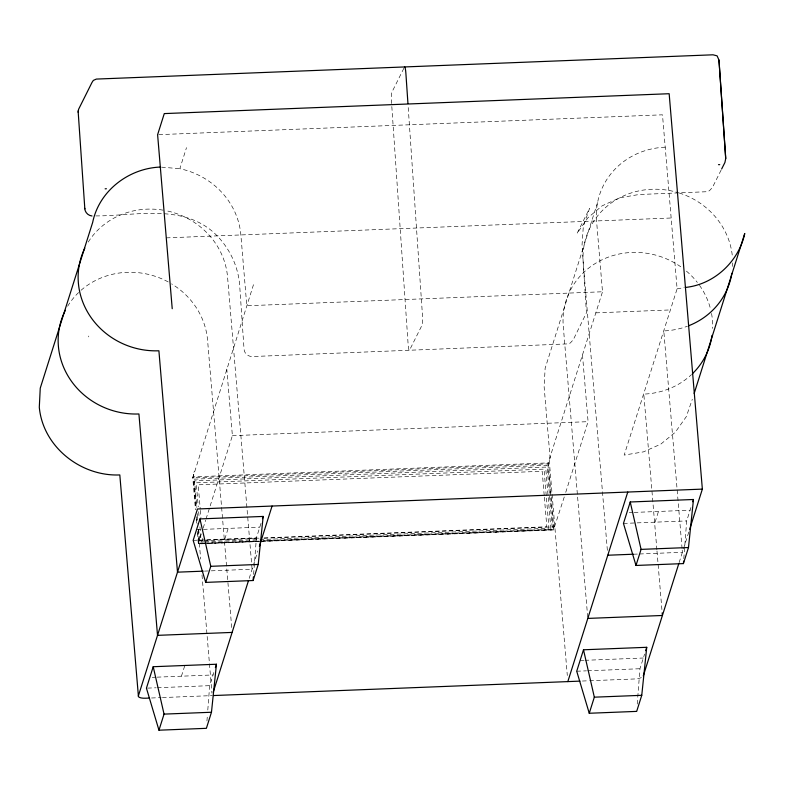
<?xml version="1.0" encoding="UTF-8"?>
<svg xmlns="http://www.w3.org/2000/svg" width="785" height="785" viewBox="0 0 785 785"><rect width="100%" height="100%" fill="white"/><g stroke="black" fill="none" stroke-linecap="round" stroke-linejoin="round"><path stroke-width="0.59" stroke-dasharray="3.92 2.94" d="M721.111 170.09L712.397 187.536L709.404 190.745L707.04 191.707L638.843 194.533L619.659 197.8L602.105 205.847L587.837 217.837L577.024 233.469L589.564 208.359L583.324 226.306L582.048 244.881L586.434 312.822L573.246 339.807L570.253 343.025L568.252 343.869L252.593 356.537C248.266 356.881 244.047 353.319 244.027 348.893M206.946 721.013L207.417 714.919M207.789 710.042L209.664 685.668L214.069 671.734M253.594 574.434L256.401 537.862L261.042 523.202M637.234 704.076L639.952 668.732L644.593 654.062M683.794 558.714L686.689 520.926L690.977 507.395M88.666 336.942L88.793 336M665.209 147.188A75.262 70.434 17.5 0 0 596.561 220.938L602.507 291.765L246.814 305.767L240.867 234.941A75.262 70.434 17.5 0 0 179.834 168.706L186.506 147.609M253.486 284.67L192.767 477.839L547.92 463.856L602.507 291.765M201.313 533.928L198.291 543.505L259.403 541.101M203.129 528.187L205.67 520.141M206.033 518.993L232.389 435.665L226.796 369.058M181.433 676.199L184.828 665.474M224.785 539.109L228.18 528.393M249.188 578.427L257.912 550.854M597.562 202.51L545.133 368.283L544.133 386.72L550.128 458.224L550.079 457.537M564.268 496.954L553.464 529.953L260.777 541.473M565.73 492.362L588.083 421.663L582.49 355.065M158.835 134.647L662.491 114.816L677.102 288.831L624.173 455.084L643.474 451.875L660.803 444.124L675.257 432.299L686.306 416.649L692.321 399.271M655.073 522.172L658.468 511.457M679.113 562.639L683.107 550M683.47 548.852L688.926 531.622M403.873 68.246L391.872 92.257A7.978 1.011 87.7 0 0 391.499 101.844L408.112 344.232A7.978 1.011 87.7 0 0 409.554 350.159L422.104 325.049A7.978 1.011 87.7 0 0 422.477 315.472L408.112 105.965M193.905 472.246L194.386 471.54M677.102 288.831L684.265 287.644M95.77 215.914C135.04 216.003 181.492 203.531 214.079 232.831C228.445 246.245 237.639 264.3 239.572 283.895L244.056 349.354M166.273 237.875L671.155 218.004M595.835 312.862L670.429 309.928M232.389 435.665L588.083 421.663M196.554 529.639L259.796 527.147M629.276 512.605L632.926 512.458M634.143 512.419L690.084 510.211M193.169 540.355L256.401 537.862M623.457 523.418L686.689 520.926M206.533 540.149L259.168 538.078M264.064 537.892L546.831 526.755L544.299 496.611M199.135 540.826L202.805 540.679M204.021 540.63L259.03 538.461M263.917 538.274L554.828 526.823M203.639 541.817L201.195 541.915L199.871 526.127M204.865 541.768L258.746 539.648M259.972 539.599L548.98 528.226L546.34 496.866M203.492 542.965L199.822 543.102L198.664 529.326M204.708 542.916L258.53 540.796M263.426 540.6L550.884 529.286L545.654 467.085L194.592 480.901L196.829 507.532M260.63 541.051L553.974 529.502L551.031 494.383M203.737 543.603L198.84 543.789L197.781 531.239M204.954 543.554L258.785 541.434M260.012 541.385L552.414 529.875L549.441 494.53M259.55 541.522L198.32 543.927L197.3 531.877M204.404 571.107L252.093 569.233L227.562 277.026A75.262 70.434 17.5 0 0 166.528 210.792M633.466 554.22L638.362 554.033M639.579 553.984L682.381 552.297L682.175 549.863M152.251 677.347L155.901 677.2M157.118 677.151L213.049 674.953M580.105 660.499L583.755 660.362M584.972 660.313L643.337 658.016M147.649 688.111L156.156 687.778M157.373 687.729L209.664 685.668M576.72 671.224L586.444 670.841M587.661 670.792L639.952 668.732M151.505 697.993L161.2 697.61M162.417 697.561L212.136 695.598M582.372 681.027L588.436 680.791M589.653 680.742L634.515 678.976A7.978 2.62 -4.8 0 0 641.787 677.367M161.543 167.156L179.834 168.706M682.077 548.646L663.796 330.917A75.262 70.434 17.5 0 0 687.434 326.217M656.888 549.794L643.808 394.099A75.262 70.434 17.5 0 0 691.536 374.573M656.986 551.011L662.197 613.046M607.374 550.363L583.245 263.024A75.262 70.434 17.5 0 1 678.122 192.639M587.7 617.196L563.267 326.217A75.262 70.434 17.5 0 1 601.133 260.237A75.262 70.434 17.5 0 1 681.606 267.381M549.235 460.216L567.31 675.512M550.933 493.176L548.391 462.895L192.698 476.897L195.426 509.465M547.92 463.856L553.464 529.953M549.343 493.314L546.988 465.289L193.414 479.203L195.956 509.455M546.242 495.659L544.015 469.126L196.23 482.814L198.252 506.874M544.201 495.404L542.18 471.275L198.203 484.816L200.244 509.151M231.703 627.539L207.574 340.209A75.262 70.434 17.5 0 0 171.581 283.866M200.352 510.368L200.96 517.668M202.697 538.353L202.864 540.296M198.654 511.692L199.155 517.707M197.339 513.586L197.849 519.641M193.542 474.218L196.279 506.786M197.192 517.639L197.388 520.053M198.203 529.698L200.666 559.106M202 574.944L211.93 693.165M196.564 516.716L197.172 523.978M196.24 519.111L196.642 523.938M67.638 306.258A75.262 70.434 17.5 0 1 80.168 291.058M81.051 290.273A75.262 70.434 17.5 0 1 170.531 283.228M88.234 242.084A75.262 70.434 17.5 0 1 164.124 210.331M686.404 271.119A75.262 70.434 17.5 0 1 697.345 282.443M699.494 285.318A75.262 70.434 17.5 0 1 710.494 308.829M711.524 313.421A75.262 70.434 17.5 0 1 712.652 328.444M679.241 192.982A75.262 70.434 17.5 0 1 732.336 256.008M732.68 262.936A75.262 70.434 17.5 0 1 732.582 266.429"/><path stroke-width="1.18" d="M78.215 112.383L78.549 109.38L92.002 82.445L93.337 80.404L96.339 79.079L713.006 54.803L717.097 55.853L718.972 60.072L725.723 158.531L724.928 162.466L721.65 169.001M253.123 580.527L258.216 564.454L263.181 516.432L199.949 518.924L193.169 540.355L205.699 582.391L253.123 580.527L253.408 576.867M683.411 563.591L688.494 547.518L693.469 499.495L630.237 501.988L623.457 523.418L635.987 565.455L683.411 563.591L683.598 561.147M211.469 712.25L216.444 664.238L153.212 666.72L146.432 688.16L158.963 730.197L206.386 728.323L211.469 712.25L164.045 714.114L158.963 730.197M641.757 695.314L646.732 647.301L583.49 649.784L576.72 671.224L589.25 713.261L636.674 711.387L641.757 695.314L594.333 697.178L589.25 713.261M205.699 582.391L210.782 566.319L199.949 518.924M215.375 667.623L216.444 664.238M262.465 518.689L263.181 516.432M213.226 692.154L248.462 580.723M259.364 546.262L272.071 506.05M567.82 681.606L627.764 492.048M635.987 565.455L641.07 549.382L630.237 501.988M694.166 393.462L744.749 233.498C738.773 261.591 714.124 284.474 685.462 287.438M645.663 650.677L646.732 647.301M692.753 501.752L693.469 499.495M643.268 675.983L678.75 563.787M689.652 529.326L702.359 489.114L669.163 93.719L164.281 113.59L157.608 134.696L172.219 308.701M160.326 167.058C128.711 168.284 99.077 190.863 92.679 222.381L40.251 388.163L39.299 407.268C42.9 446.822 80.904 476.632 119.82 474.935L138.435 696.54M105.121 188.832L106.417 188.743M702.359 489.114L197.477 508.984L138.386 695.863A7.978 2.62 -4.8 0 0 145.441 698.228L149.081 698.081M210.782 566.319L258.216 564.454M641.07 549.382L688.494 547.518M203.178 571.156L177.498 572.167L158.904 350.787A75.262 70.434 17.5 0 1 84.839 248.188M607.786 555.231L633.466 554.22M232.115 632.416L157.52 635.35L138.925 413.97A75.262 70.434 17.5 0 1 65.4 310.281M587.808 618.413L662.403 615.479L662.197 613.046M213.353 695.549L579.948 681.125M718.481 164.654L719.727 164.644M92.012 215.983C88.156 215.63 84.849 212.293 84.79 208.368M583.49 649.784L594.333 697.178M153.212 666.72L164.045 714.114M725.723 158.531L718.972 60.072M407.945 103.532L405.865 73.084A7.978 1.011 87.7 0 0 404.422 67.157M78.107 110.832L84.829 208.83M712.034 335.381A75.262 70.434 17.5 0 1 692.38 373.768M731.836 273.327A75.262 70.434 17.5 0 1 688.563 325.795"/></g></svg>
